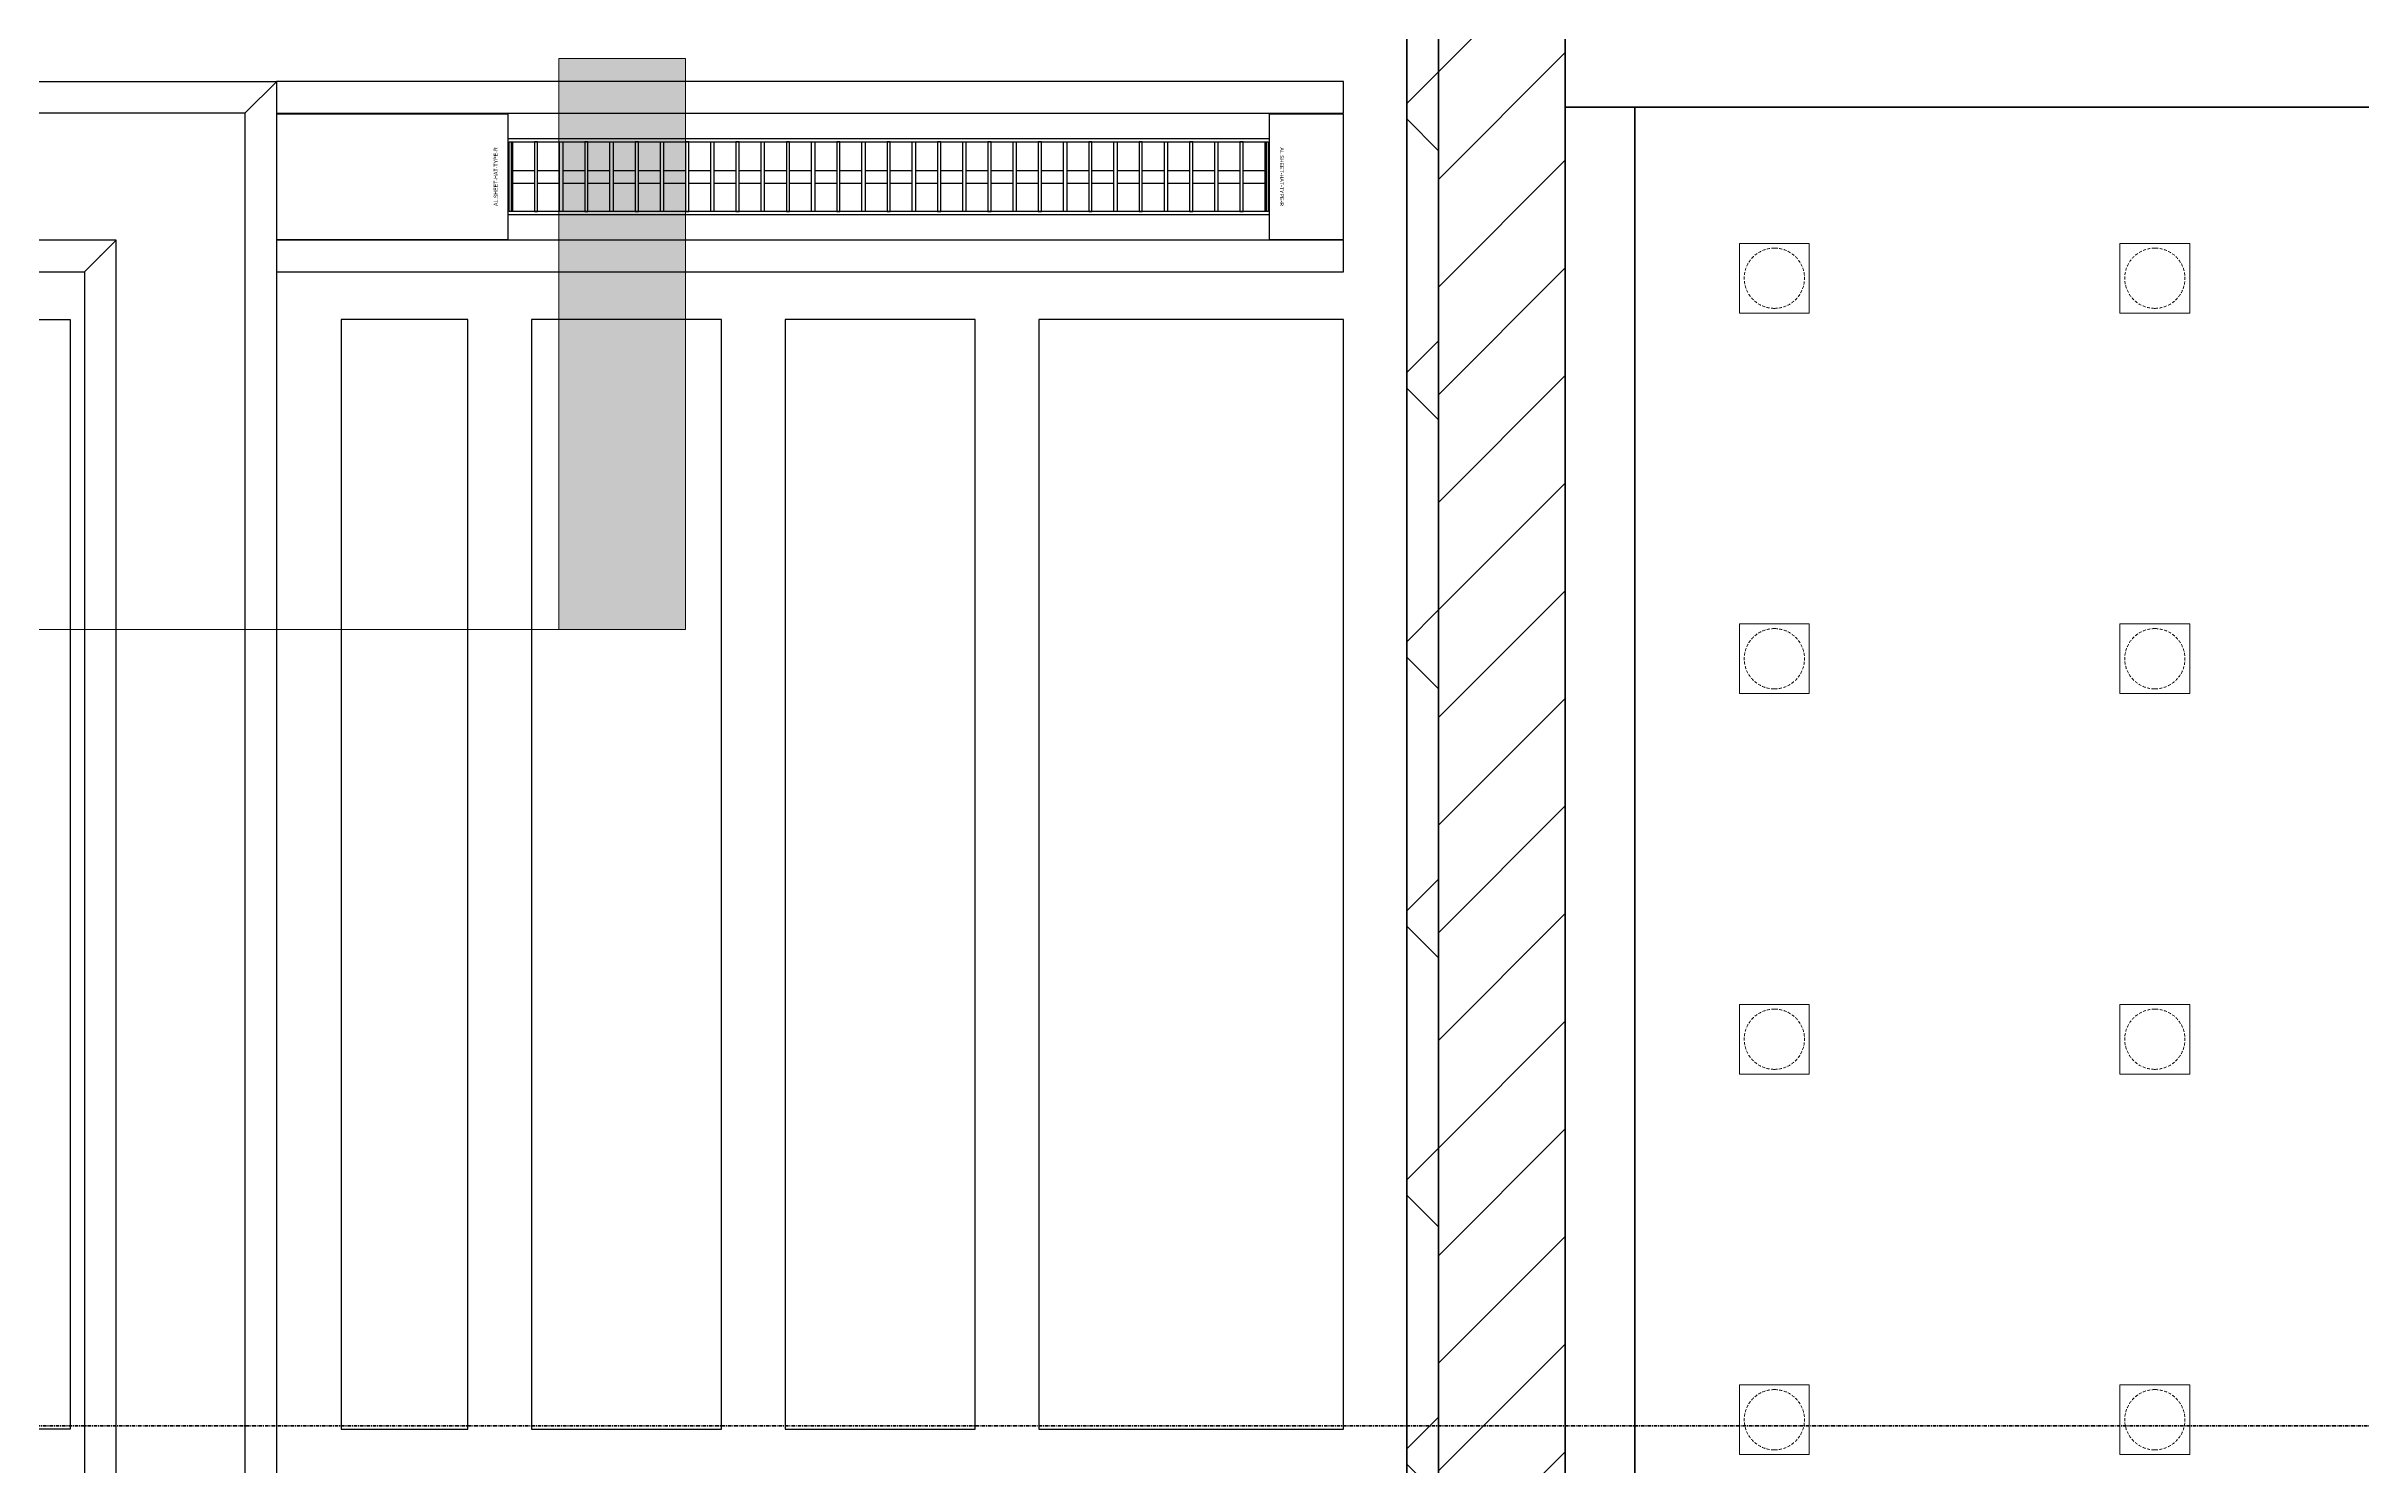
# Model space of a CAD drawing. Header units: millimetres. Extents: x -794868 to -715506, y -16735 to 22434.
# Drawn here: x -728897 to -725246, y 5077 to 7315 of the extents above; entities that cross this region are included whole.
import ezdxf
from ezdxf.enums import TextEntityAlignment as Align
from ezdxf.xclip import XClip

# ---------------------------------------------------------------- set-up
doc = ezdxf.new("R2010")
doc.units = ezdxf.units.MM
doc.header["$XCLIPFRAME"] = 0
doc.linetypes.add('DPA_Grid _ Level 100', pattern=[10, 5.5, -1.6, 1.3, -1.6])
doc.linetypes.add('Hidden', pattern=[7.2, 4.7, -2.5])
for name, color, linetype in [('000 - WIPEOUT', 250, 'Continuous'), ('001 - ASCESSORIES', 251, 'Continuous'), ('A04_TUBE SERIES', 2, 'Continuous'), ('A11_ALU.SOLID SHEET', 2, 'Continuous')]:
    doc.layers.add(name, color=color, linetype=linetype)
for name, color, linetype, lineweight in [('A-ANNO-NOTE', 3, 'Continuous', 25), ('A-DETL-MBND', 2, 'Hidden', 9), ('A-FLOR-E', 2, 'Continuous', 35), ('A-WALL', 5, 'Continuous', 35), ('A-WALL-FNSH', 2, 'Continuous', 35), ('A-WALL-PATT', 1, 'Continuous', 35), ('G-ANNO-SECL', 3, 'Continuous', 9), ('WALL-E', 2, 'Continuous', 35)]:
    doc.layers.add(name, color=color, linetype=linetype, lineweight=lineweight)

# ---------------------------------------------------------------- blocks, each defined once
blk = doc.blocks.new('DPA_AN_Section Line - UP-Left-16608687-4262-01 ENLARGED UPPER PLATFORM LEVEL - REFLECTED CEILING PLAN - SHEET 3')
at = {"layer": 'A-ANNO-NOTE', "lineweight": 9}
blk.add_hatch(color=256, dxfattribs=at).paths.add_polyline_path([(205, 9), (205, 0), (203, 0), (203, 9)])
at = {"layer": 'A-ANNO-NOTE', "lineweight": 18}
for p, q in [((205, 9), (203, 9)), ((203, 9), (203, 0)), ((205, 0), (205, 9)), ((203, 0), (205, 0))]:
    blk.add_line(p, q, dxfattribs=at)
at = {"layer": 'A-ANNO-NOTE', "lineweight": 9}
blk.add_line((7.5, 0), (205, 0), dxfattribs=at)
blk = doc.blocks.new('Pedestal GSL - Pedestal GSL-18587400-4160-01 UPPER PLATFORM LEVEL - REFLECTED CEILING PLAN')
at = {"layer": 'A-DETL-MBND'}
for p, q in [((55, 55), (-55, 55)), ((-55, 55), (-55, -55)), ((-55, -55), (-55, 55)), ((-55, 55), (55, 55)), ((55, -55), (55, 55)), ((55, 55), (55, -55)), ((-55, -55), (55, -55)), ((55, -55), (-55, -55))]:
    blk.add_line(p, q, dxfattribs=at)
for start, end in [(360, 180), (0, 180), (180, 360), (180, 360)]:
    blk.add_arc((0, 0), 47.5, start, end, dxfattribs=at)
blk = doc.blocks.new('C-1-PP19-AR-4160-01-B_20250902-175713_EXDOWNLIGHT')
at = {"layer": 'A-DETL-MBND', "rotation": 270}
for p in [(18510.1, 3370.4), (19110.1, 3370.4), (18510.1, 2770.4), (19110.1, 2770.4), (18510.1, 2170.4), (19110.1, 2170.4), (18510.1, 1570.4), (19110.1, 1570.4)]:
    blk.add_blockref('Pedestal GSL - Pedestal GSL-18587400-4160-01 UPPER PLATFORM LEVEL - REFLECTED CEILING PLAN', p, dxfattribs=at)
blk = doc.blocks.new('*U695')
at = {"color": 1}
blk.add_wipeout([(600, -60), (-600, -60), (-600, 60), (600, 60)], dxfattribs=at).dxf.layer = '000 - WIPEOUT'
at = {"layer": '001 - ASCESSORIES', "color": 0}
blk.add_lwpolyline([(600, -60), (-600, -60), (-600, 60), (600, 60)], close=True, dxfattribs=at)
at = {"layer": '001 - ASCESSORIES'}
for points in [[(-593.5, -55), (-598.5, -55), (-598.5, 55), (-593.5, 55)], [(595, -55), (-595, -55), (-595, 55), (595, 55)], [(-558.8, -55), (-553.8, -55), (-553.8, 55), (-558.8, 55)], [(-514, -55), (-519, -55), (-519, 55), (-514, 55)], [(-479.3, -55), (-474.3, -55), (-474.3, 55), (-479.3, 55)], [(-434.6, -55), (-439.6, -55), (-439.6, 55), (-434.6, 55)], [(-399.8, -55), (-394.8, -55), (-394.8, 55), (-399.8, 55)], [(-355.1, -55), (-360.1, -55), (-360.1, 55), (-355.1, 55)], [(-320.4, -55), (-315.4, -55), (-315.4, 55), (-320.4, 55)], [(-275.6, -55), (-280.6, -55), (-280.6, 55), (-275.6, 55)], [(-240.9, -55), (-235.9, -55), (-235.9, 55), (-240.9, 55)], [(-196.2, -55), (-201.2, -55), (-201.2, 55), (-196.2, 55)], [(-161.4, -55), (-156.4, -55), (-156.4, 55), (-161.4, 55)], [(-116.7, -55), (-121.7, -55), (-121.7, 55), (-116.7, 55)], [(-82, -55), (-77, -55), (-77, 55), (-82, 55)], [(-37.2, -55), (-42.2, -55), (-42.2, 55), (-37.2, 55)], [(-2.5, -55), (2.5, -55), (2.5, 55), (-2.5, 55)], [(42.2, -55), (37.2, -55), (37.2, 55), (42.2, 55)], [(77, -55), (82, -55), (82, 55), (77, 55)], [(121.7, -55), (116.7, -55), (116.7, 55), (121.7, 55)], [(156.4, -55), (161.4, -55), (161.4, 55), (156.4, 55)], [(201.2, -55), (196.2, -55), (196.2, 55), (201.2, 55)], [(235.9, -55), (240.9, -55), (240.9, 55), (235.9, 55)], [(280.6, -55), (275.6, -55), (275.6, 55), (280.6, 55)], [(315.4, -55), (320.4, -55), (320.4, 55), (315.4, 55)], [(360.1, -55), (355.1, -55), (355.1, 55), (360.1, 55)], [(394.8, -55), (399.8, -55), (399.8, 55), (394.8, 55)], [(439.6, -55), (434.6, -55), (434.6, 55), (439.6, 55)], [(474.3, -55), (479.3, -55), (479.3, 55), (474.3, 55)], [(519, -55), (514, -55), (514, 55), (519, 55)], [(553.8, -55), (558.8, -55), (558.8, 55), (553.8, 55)], [(598.5, -55), (593.5, -55), (593.5, 55), (598.5, 55)]]:
    blk.add_lwpolyline(points, close=True, dxfattribs=at)
for points in [[(-593.5, 10), (-558.8, 10)], [(-553.8, 10), (-519, 10)], [(-514, 10), (-479.3, 10)], [(-474.3, 10), (-439.6, 10)], [(-434.6, 10), (-399.8, 10)], [(-394.8, 10), (-360.1, 10)], [(-355.1, 10), (-320.4, 10)], [(-315.4, 10), (-280.6, 10)], [(-275.6, 10), (-240.9, 10)], [(-235.9, 10), (-201.2, 10)], [(-196.2, 10), (-161.4, 10)], [(-156.4, 10), (-121.7, 10)], [(-116.7, 10), (-82, 10)], [(-77, 10), (-42.2, 10)], [(-37.2, 10), (-2.5, 10)], [(2.5, 10), (37.2, 10)], [(42.2, 10), (77, 10)], [(82, 10), (116.7, 10)], [(121.7, 10), (156.4, 10)], [(161.4, 10), (196.2, 10)], [(201.2, 10), (235.9, 10)], [(240.9, 10), (275.6, 10)], [(280.6, 10), (315.4, 10)], [(320.4, 10), (355.1, 10)], [(360.1, 10), (394.8, 10)], [(399.8, 10), (434.6, 10)], [(439.6, 10), (474.3, 10)], [(479.3, 10), (514, 10)], [(519, 10), (553.8, 10)], [(558.8, 10), (593.5, 10)], [(-593.5, -10), (-558.8, -10)], [(-553.8, -10), (-519, -10)], [(-514, -10), (-479.3, -10)], [(-474.3, -10), (-439.6, -10)], [(-434.6, -10), (-399.8, -10)], [(-394.8, -10), (-360.1, -10)], [(-355.1, -10), (-320.4, -10)], [(-315.4, -10), (-280.6, -10)], [(-275.6, -10), (-240.9, -10)], [(-235.9, -10), (-201.2, -10)], [(-196.2, -10), (-161.4, -10)], [(-156.4, -10), (-121.7, -10)], [(-116.7, -10), (-82, -10)], [(-77, -10), (-42.2, -10)], [(-37.2, -10), (-2.5, -10)], [(2.5, -10), (37.2, -10)], [(42.2, -10), (77, -10)], [(82, -10), (116.7, -10)], [(121.7, -10), (156.4, -10)], [(161.4, -10), (196.2, -10)], [(201.2, -10), (235.9, -10)], [(240.9, -10), (275.6, -10)], [(280.6, -10), (315.4, -10)], [(320.4, -10), (355.1, -10)], [(360.1, -10), (394.8, -10)], [(399.8, -10), (434.6, -10)], [(439.6, -10), (474.3, -10)], [(479.3, -10), (514, -10)], [(519, -10), (553.8, -10)], [(558.8, -10), (593.5, -10)]]:
    blk.add_lwpolyline(points, dxfattribs=at)
blk = doc.blocks.new('*U988')
blk.add_attdef('EXTR.OVL-LENGTH_', (-25, -59.1), '', height=5)
blk.add_wipeout([(-25, 25), (25, -25), (25, 15671.5), (-25, 15621.5)]).dxf.layer = '000 - WIPEOUT'
at = {"layer": 'A04_TUBE SERIES', "color": 0}
blk.add_lwpolyline([(-25, 25), (25, -25), (25, 15671.5), (-25, 15621.5)], close=True, dxfattribs=at)
blk = doc.blocks.new('*U989')
blk.add_attdef('EXTR.OVL-LENGTH_', (-25, -59.1), '', height=5)
blk.add_wipeout([(-25, 25), (25, -25), (25, 15165.5), (-25, 15115.5)]).dxf.layer = '000 - WIPEOUT'
blk.add_point((0, 0))
at = {"layer": 'A04_TUBE SERIES', "color": 0}
blk.add_lwpolyline([(-25, 25), (25, -25), (25, 15165.5), (-25, 15115.5)], close=True, dxfattribs=at)
blk = doc.blocks.new('*U991')
blk.add_attdef('EXTR.OVL-LENGTH_', (-25, -59.1), '', height=5)
blk.add_wipeout([(-25, 25), (25, -25), (25, 1975), (-25, 1925)]).dxf.layer = '000 - WIPEOUT'
blk.add_point((0, 0))
at = {"layer": 'A04_TUBE SERIES', "color": 0}
blk.add_lwpolyline([(-25, 25), (25, -25), (25, 1975), (-25, 1925)], close=True, dxfattribs=at)
blk = doc.blocks.new('*U997')
blk.add_attdef('EXTR.OVL-LENGTH_', (-25, -59.1), '', height=5)
blk.add_wipeout([(-25, 25), (25, -25), (25, 2475), (-25, 2425)]).dxf.layer = '000 - WIPEOUT'
blk.add_point((0, 0))
at = {"layer": 'A04_TUBE SERIES', "color": 0}
blk.add_lwpolyline([(-25, 25), (25, -25), (25, 2475), (-25, 2425)], close=True, dxfattribs=at)
blk = doc.blocks.new('*U861')
at = {"color": 6}
blk.add_point((-37.5, 0), dxfattribs=at)
at = {"color": 3}
blk.add_wipeout([(-875, -564), (875, -564), (875, -924), (-875, -924)], dxfattribs=at).dxf.layer = '000 - WIPEOUT'
at = {"layer": 'A11_ALU.SOLID SHEET', "color": 0, "linetype": 'ByBlock'}
blk.add_lwpolyline([(875, -924), (-875, -924), (-875, -564), (875, -564)], close=True, dxfattribs=at)
at = {"color": 3}
blk.add_wipeout([(-875, -192), (875, -192), (875, -552), (-875, -552)], dxfattribs=at).dxf.layer = '000 - WIPEOUT'
at = {"layer": 'A11_ALU.SOLID SHEET', "color": 0, "linetype": 'ByBlock'}
blk.add_lwpolyline([(875, -552), (-875, -552), (-875, -192), (875, -192)], close=True, dxfattribs=at)
at = {"color": 3}
blk.add_wipeout([(-875, 180), (875, 180), (875, -180), (-875, -180)], dxfattribs=at).dxf.layer = '000 - WIPEOUT'
at = {"layer": 'A11_ALU.SOLID SHEET', "color": 0, "linetype": 'ByBlock'}
blk.add_lwpolyline([(875, -180), (-875, -180), (-875, 180), (875, 180)], close=True, dxfattribs=at)
at = {"color": 3}
blk.add_wipeout([(-875, 552), (875, 552), (875, 192), (-875, 192)], dxfattribs=at).dxf.layer = '000 - WIPEOUT'
at = {"layer": 'A11_ALU.SOLID SHEET', "color": 0, "linetype": 'ByBlock'}
blk.add_lwpolyline([(875, 192), (-875, 192), (-875, 552), (875, 552)], close=True, dxfattribs=at)
at = {"color": 3}
blk.add_wipeout([(-875, 924), (875, 924), (875, 564), (-875, 564)], dxfattribs=at).dxf.layer = '000 - WIPEOUT'
at = {"layer": 'A11_ALU.SOLID SHEET', "color": 0, "linetype": 'ByBlock'}
blk.add_lwpolyline([(875, 564), (-875, 564), (-875, 924), (875, 924)], close=True, dxfattribs=at)
blk = doc.blocks.new('*U1001')
at = {"layer": 'A04_TUBE SERIES', "color": 0, "linetype": 'ByBlock', "xscale": -1, "rotation": 270}
blk.add_blockref('*U988', (25, 2475), dxfattribs=at)
at = {"layer": 'A04_TUBE SERIES', "color": 0, "linetype": 'ByBlock', "rotation": 90}
blk.add_blockref('*U989', (15418.5, 2225), dxfattribs=at)
at = {"layer": 'A11_ALU.SOLID SHEET', "color": 0, "linetype": 'ByBlock', "rotation": 90}
blk.add_blockref('*U861', (14446.75, 1250), dxfattribs=at)
at = {"layer": 'A04_TUBE SERIES', "color": 0, "linetype": 'ByBlock'}
for name, p in [('*U997', (15671.5, 25)), ('*U991', (15418.5, 275))]:
    blk.add_blockref(name, p, dxfattribs=at)
blk = doc.blocks.new('*U1017')
blk.add_attdef('EXTR.OVL-LENGTH_', (-25, -59.1), '', height=5)
blk.add_wipeout([(-25, 0), (25, 0), (25, 1682.2), (-25, 1682.2)]).dxf.layer = '000 - WIPEOUT'
blk.add_point((0, 0))
at = {"layer": 'A04_TUBE SERIES', "color": 0}
blk.add_lwpolyline([(-25, 0), (25, 0), (25, 1682.2), (-25, 1682.2)], close=True, dxfattribs=at)
blk = doc.blocks.new('*U1018')
blk.add_attdef('EXTR.OVL-LENGTH_', (-25, -59.1), '', height=5)
blk.add_wipeout([(-25, 0), (25, 0), (25, 1682.2), (-25, 1682.2)]).dxf.layer = '000 - WIPEOUT'
blk.add_point((0, 0))
at = {"layer": 'A04_TUBE SERIES', "color": 0}
blk.add_lwpolyline([(-25, 0), (25, 0), (25, 1682.2), (-25, 1682.2)], close=True, dxfattribs=at)
blk = doc.blocks.new('*U1029')
at = {"color": 3}
for points in [[(-875, 350), (875, 350), (875, 50), (-875, 50)], [(-875, -50), (875, -50), (875, -350), (-875, -350)]]:
    blk.add_wipeout(points, dxfattribs=at).dxf.layer = '000 - WIPEOUT'
at = {"layer": 'A11_ALU.SOLID SHEET', "color": 0, "linetype": 'ByBlock'}
for points in [[(-875, 50), (875, 50), (875, 350), (-875, 350)], [(-875, -350), (875, -350), (875, -50), (-875, -50)]]:
    blk.add_lwpolyline(points, close=True, dxfattribs=at)
blk = doc.blocks.new('*U1033')
at = {"layer": 'Defpoints'}
blk.add_point((0, 0), dxfattribs=at)
blk.add_wipeout([(875, 250), (875, 450), (-875, 450), (-875, 250)]).dxf.layer = '000 - WIPEOUT'
at = {"layer": 'A11_ALU.SOLID SHEET', "color": 0}
blk.add_lwpolyline([(875, 250), (875, 450), (-875, 450), (-875, 250)], close=True, dxfattribs=at)
at = {"layer": 'Defpoints'}
blk.add_point((0, 400), dxfattribs=at)
blk = doc.blocks.new('*U1035')
at = {"layer": 'Defpoints'}
blk.add_point((0, 0), dxfattribs=at)
blk.add_wipeout([(875, 250), (875, 730.5), (-875, 730.5), (-875, 250)]).dxf.layer = '000 - WIPEOUT'
at = {"layer": 'A11_ALU.SOLID SHEET', "color": 0}
blk.add_lwpolyline([(875, 250), (875, 730.5), (-875, 730.5), (-875, 250)], close=True, dxfattribs=at)
at = {"layer": 'Defpoints'}
blk.add_point((0, 400), dxfattribs=at)
blk = doc.blocks.new('*U1053')
at = {"layer": 'A11_ALU.SOLID SHEET', "color": 0}
blk.add_lwpolyline([(365.25, -98.8), (365.25, 98.8), (0, 98.8), (0, -98.8)], close=True, dxfattribs=at)
at = {"layer": 'Defpoints', "color": 250}
blk.add_point((0, 0), dxfattribs=at)
blk.add_text('AL.SHEET-HAT-TYPE-R', height=6, rotation=270, dxfattribs=at).set_placement((15, 0), align=Align.BOTTOM_CENTER)
blk = doc.blocks.new('*U1054')
at = {"layer": 'A11_ALU.SOLID SHEET', "color": 0}
blk.add_lwpolyline([(117, -98.8), (117, 98.8), (0, 98.8), (0, -98.8)], close=True, dxfattribs=at)
at = {"layer": 'Defpoints', "color": 250}
blk.add_point((0, 0), dxfattribs=at)
blk.add_text('AL.SHEET-HAT-TYPE-R', height=6, rotation=270, dxfattribs=at).set_placement((15, 0), align=Align.BOTTOM_CENTER)
blk = doc.blocks.new('*U2281')
blk.add_lwpolyline([(-1246.6, 550), (17930.3, 550), (17930.3, 4315), (-1246.6, 4315)], close=True)
blk.add_blockref('*U695', (17113.5, 3530.5))
at = {"layer": 'A04_TUBE SERIES', "color": 0, "linetype": 'ByBlock', "rotation": 270}
for name, p in [('*U1017', (16148.2, 3655.5)), ('*U1018', (16148.2, 3405.5))]:
    blk.add_blockref(name, p, dxfattribs=at)
at = {"layer": 'A11_ALU.SOLID SHEET', "color": 0, "linetype": 'ByBlock', "rotation": 90}
blk.add_blockref('*U1029', (16900, 2430.5), dxfattribs=at)
at = {"layer": 'A11_ALU.SOLID SHEET', "color": 1, "rotation": 179.9999999999733}
blk.add_blockref('*U1053', (16513.5, 3530.5), dxfattribs=at)
at = {"layer": 'A11_ALU.SOLID SHEET', "color": 1}
blk.add_blockref('*U1054', (17713.5, 3530.5), dxfattribs=at)
at = {"layer": 'A11_ALU.SOLID SHEET', "color": 0, "linetype": 'ByBlock'}
for name, p, rotation in [('*U1033', (16700, 2430.5), 90), ('*U1035', (17100, 2430.5), 270)]:
    blk.add_blockref(name, p, dxfattribs=dict(at, rotation=rotation))
at = {"layer": 'A11_ALU.SOLID SHEET'}
blk.add_blockref('*U1001', (451.8, 1180.5), dxfattribs=at)

msp = doc.modelspace()

# ---------------------------------------------------------------- block references
at = {"layer": 'A11_ALU.SOLID SHEET'}
ref = msp.add_blockref('*U2281', (-744682.4, 3579), dxfattribs=at)
XClip(ref).set_block_clipping_path([(-45801.3280238605, -9620.0077451947), (23704.0078937773, 10334.9999958097)])

# ---------------------------------------------------------------- next in the draw order: hatches: boundary and pattern name
at = {"layer": 'A-WALL-PATT', "lineweight": 9}
h = msp.add_hatch(dxfattribs=at)
h.set_pattern_fill('FP_2', color=256, style=0, pattern_type=2)
h.set_pattern_definition([(45, (0, 0), (-84.852814, 84.852814), [])])
h.paths.add_polyline_path([(-726702, 4069), (-726502, 4069), (-726502, 9279), (-726702, 9279), (-726702, 5083.9)])
h = msp.add_hatch(dxfattribs=at)
h.set_pattern_fill('FP_3', color=256, style=0, pattern_type=2)
h.set_pattern_definition([(45, (0, 0), (-212.13203, 212.13203), []), (135, (0, 0), (-212.13203, -212.13203), [])])
h.paths.add_polyline_path([(-726702, 4069), (-726702, 7894), (-726752, 7894), (-726752, 4069)])

# ---------------------------------------------------------------- next in the draw order: linework, layer by layer
at = {"layer": 'A-FLOR-E'}
for p, q in [((-726392.4, 4269), (-726392.4, 7219)), ((-726392.4, 7219), (-720978.4, 7219)), ((-720978.4, 7219), (-726392.4, 7219)), ((-726392.4, 7219), (-726392.4, 4269))]:
    msp.add_line(p, q, dxfattribs=at)
at = {"layer": 'A-WALL', "color": 7, "lineweight": 70}
for p, q in [((-726502, 8619), (-726502, 4269)), ((-726702, 4069), (-726702, 7894))]:
    msp.add_line(p, q, dxfattribs=at)
at = {"layer": 'A-WALL-FNSH', "color": 250}
for p, q in [((-726752, 4069), (-726752, 7894)), ((-726702, 7894), (-726702, 4069))]:
    msp.add_line(p, q, dxfattribs=at)
at = {"layer": 'G-ANNO-SECL', "linetype": 'DPA_Grid _ Level 100', "lineweight": 50}
msp.add_line((-792512.5, 5139.9), (-718440.1, 5139.9), dxfattribs=at)
at = {"layer": 'WALL-E'}
for p, q in [((-726502, 7219), (-720978.4, 7219)), ((-720978.4, 7219), (-726502, 7219)), ((-726402.4, 7219), (-726392.4, 7219)), ((-726392.4, 7219), (-726402.4, 7219)), ((-726392.4, 7219), (-720978.4, 7219)), ((-720978.4, 7219), (-726392.4, 7219))]:
    msp.add_line(p, q, dxfattribs=at)

# ---------------------------------------------------------------- next in the draw order: block references
ref = msp.add_blockref('C-1-PP19-AR-4160-01-B_20250902-175713_EXDOWNLIGHT', (-744682.4, 3579))
XClip(ref).set_block_clipping_path([(-45801.3280238605, -9620.0077451947), (23704.0078937773, 10334.9999958097)])
at = {"layer": 'A-ANNO-NOTE', "xscale": 100, "yscale": 100, "zscale": 100}
msp.add_blockref('DPA_AN_Section Line - UP-Left-16608687-4262-01 ENLARGED UPPER PLATFORM LEVEL - REFLECTED CEILING PLAN - SHEET 3', (-748389.4, 6395.7), dxfattribs=at)

doc.saveas('drawing.dxf')
